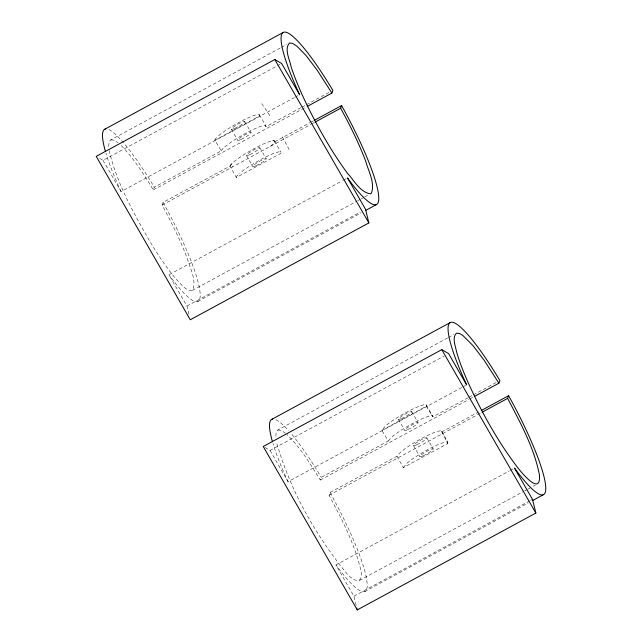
<?xml version="1.0" encoding="UTF-8"?>
<svg xmlns="http://www.w3.org/2000/svg" width="642" height="642" viewBox="0 0 642 642"><rect width="100%" height="100%" fill="white"/><g stroke="black" fill="none" stroke-linecap="round" stroke-linejoin="round"><path stroke-width="0.48" stroke-dasharray="3.21 2.41" d="M108.691 146.448L109.116 141.93L110.817 139.884L280.594 47.813M468.13 397.703L432.885 416.818L426.4 404.861A25.881 3.804 -29.9 0 0 424.482 404.693A25.76 3.788 -29.9 0 0 405.656 412.726A25.76 3.788 -29.9 0 0 385.336 426.087L381.838 430.357L388.25 441.022L321.281 477.343L320.318 480.039C310.359 464.03 300.44 447.554 286.773 434.369M396.989 456.221L403.296 467.633L447.755 443.526L441.503 431.095A25.881 3.804 -29.9 0 0 439.585 430.926A25.76 3.788 -29.9 0 0 420.759 438.959A25.76 3.788 -29.9 0 0 400.439 452.321L396.989 456.221L330.028 492.542L329.065 495.239C341.207 517.893 353.228 541.07 359.793 566.067C365.619 585.384 354.224 583.249 345.404 571.813C314.508 533.59 289.767 489.172 276.349 441.776M403.296 467.633L406.795 463.363A25.76 3.788 -29.9 0 1 427.115 450.002A25.76 3.788 -29.9 0 1 445.941 441.969A25.881 3.804 -29.9 0 1 447.859 442.137L447.755 443.526M121.194 145.557C134.009 158.67 143.792 174.359 153.326 189.912L154.289 187.215L221.249 150.902L214.845 140.237L259.304 116.122A25.672 3.772 -29.9 0 0 245.3 119.179A25.672 3.772 -29.9 0 0 218.465 135.903M109.18 150.541C116.515 182.424 132.758 211.467 148.8 239.691C157.21 253.614 166.061 267.369 176.662 279.743C181.012 283.844 185.153 290.465 191.709 290.69L192.841 289.991C196.629 279.406 189.807 267.995 187.055 257.827C180.097 239.643 171.462 222.148 162.073 205.111L163.028 202.415L229.997 166.093L236.296 177.513L280.755 153.398A25.672 3.772 -29.9 0 0 266.759 156.455A25.672 3.772 -29.9 0 0 239.923 173.18M381.838 430.357L426.296 406.25L426.4 404.861M388.25 441.022L391.692 437.13A25.76 3.788 -29.9 0 1 412.012 423.768A25.76 3.788 -29.9 0 1 430.838 415.735A25.881 3.804 -29.9 0 1 432.756 415.904M275.001 142.54L274.64 141.882A25.56 3.756 -29.9 0 0 272.577 140.807A25.76 3.788 -29.9 0 0 253.767 148.832A25.76 3.788 -29.9 0 0 233.439 162.193L230.261 165.54L230.277 166.92A21.595 3.178 -29.9 0 0 232.725 166.792M447.594 337.941L277.817 430.012L276.108 432.058L275.803 438.133M281.477 47.331L286.749 44.475M99.638 158.341L103.049 160.323L279.856 64.433M103.049 160.323L121.041 191.589L294.333 97.6M295.216 97.127L298.731 95.217M224.788 146.962A25.696 3.78 -29.9 0 1 250.805 130.631A25.696 3.78 -29.9 0 1 265.892 126.683L301.138 107.575M302.013 107.094L305.544 105.184M306.419 104.71L329.33 92.279M153.326 189.912L306.386 106.901M274.64 141.882L309.877 122.766M310.76 122.293L313.408 120.856M162.073 205.111L310.736 124.484M311.611 124.002L314.251 122.574M188.941 314.291L186.934 306.065L168.942 274.8L342.363 180.747M343.221 180.282L346.648 178.42M192.327 290.417L356.824 201.203M357.698 200.729L360.339 199.293M361.221 198.819L363.862 197.391M364.736 196.909L368.259 194.999M186.934 306.065L360.226 212.077M197.648 301.531L361.269 212.791M448.469 337.459L453.75 334.594M264.929 447.482L270.041 450.451L444.216 355.989M270.041 450.451L288.041 481.717L462.232 387.238M463.107 386.765L465.731 385.344M469.013 397.221L472.536 395.312M473.419 394.83L496.33 382.407M320.318 480.039L468.981 399.412M469.864 398.939L473.379 397.029M441.632 432.01L478.643 411.939M329.065 495.239L481.243 412.702M356.166 605.334L353.935 596.193L335.935 564.928L509.25 470.931M510.133 470.45L513.632 468.556M359.319 580.545L523.816 491.331M524.699 490.857L527.339 489.421M528.214 488.947L535.251 485.127M353.935 596.193L529.867 500.776M530.741 500.303L532.499 499.348M364.648 591.651L528.262 502.919M110.817 139.884L113.923 140.165L117.831 142.636M277.817 430.012L280.915 430.292L285.433 433.214M426.296 406.25L432.885 416.818M265.515 126.057L265.892 126.691M259.408 114.733L265.756 125.776M274.503 140.967L280.859 152.01M441.503 431.095L447.859 442.137M244.754 121.507L251.11 132.549M259.85 147.74L266.205 158.783M411.747 411.634L418.103 422.669M426.85 437.868L433.206 448.91M231.369 129.235L237.725 140.277M246.472 155.476L252.828 166.511M398.369 419.362L404.725 430.405M413.472 445.596L419.82 456.639M330.028 492.542A97.881 16.443 61.5 0 1 367.104 583.064A97.881 16.443 61.5 0 1 335.935 564.928M288.041 481.717A97.881 16.443 61.5 0 1 272.938 443.333M275.859 419.716A97.881 16.443 61.5 0 1 288.595 430.662M291.861 434.457A97.881 16.443 61.5 0 1 321.281 477.343M163.028 202.415A97.881 16.443 61.5 0 1 200.111 292.937A97.881 16.443 61.5 0 1 168.942 274.8M121.041 191.589A97.881 16.443 61.5 0 1 105.946 153.205M108.867 129.588A97.881 16.443 61.5 0 1 154.289 187.215M229.964 166.109A25.15 3.7 -29.9 0 1 233.471 162.185M214.789 140.261A24.845 3.651 -29.9 0 1 218.384 135.944M261.679 103.691A96.669 38.014 66 0 1 269.905 115.753M221.217 150.918A25.15 3.7 -29.9 0 1 224.724 146.986M236.248 177.537A24.845 3.651 -29.9 0 1 239.835 173.22M282.263 136.882A96.669 39.034 61.6 0 1 289.807 151.03M272.529 140.839A25.03 3.683 -29.9 0 1 270.563 146.28M401.715 418.496A7.728 1.14 -29.9 0 0 411.779 411.739A7.728 1.14 -29.9 0 0 401.675 416.257A7.728 1.14 -29.9 0 0 401.715 418.496M423.174 455.772A7.728 1.14 -29.9 0 0 433.238 449.015A7.728 1.14 -29.9 0 0 423.134 453.533A7.728 1.14 -29.9 0 0 423.174 455.772M408.071 429.538A7.728 1.14 -29.9 0 0 418.135 422.773A7.728 1.14 -29.9 0 0 408.031 427.299A7.728 1.14 -29.9 0 0 408.071 429.538M416.818 444.737A7.728 1.14 -29.9 0 0 426.882 437.972A7.728 1.14 -29.9 0 0 416.778 442.498A7.728 1.14 -29.9 0 0 416.818 444.737M234.723 128.376A7.728 1.14 -29.9 0 0 244.787 121.611A7.728 1.14 -29.9 0 0 234.675 126.137A7.728 1.14 -29.9 0 0 234.723 128.376M256.182 165.652A7.728 1.14 -29.9 0 0 266.237 158.887A7.728 1.14 -29.9 0 0 256.134 163.413A7.728 1.14 -29.9 0 0 256.182 165.652M241.079 139.41A7.728 1.14 -29.9 0 0 251.134 132.653A7.728 1.14 -29.9 0 0 241.031 137.171A7.728 1.14 -29.9 0 0 241.079 139.41M249.826 154.61A7.728 1.14 -29.9 0 0 259.882 147.845A7.728 1.14 -29.9 0 0 249.778 152.371A7.728 1.14 -29.9 0 0 249.826 154.61"/><path stroke-width="0.96" d="M307.261 106.428L331.898 93.066L332.853 90.37A97.881 16.443 61.5 0 0 284.286 32.1A97.881 16.443 61.5 0 0 299.613 94.743L281.621 63.478L274.8 59.521L96.228 156.367L190.281 319.772L368.853 222.926L365.507 209.22L347.507 177.954A97.881 16.443 61.5 0 0 378.684 196.091A97.881 16.443 61.5 0 0 341.6 105.569L314.283 120.375M315.134 122.1L340.637 108.265L341.6 105.569M474.261 396.555L498.89 383.194L499.853 380.497A97.881 16.443 61.5 0 0 451.286 322.228A97.881 16.443 61.5 0 0 466.614 384.871L448.614 353.606L441.792 349.649L263.22 446.495L357.281 609.9L535.853 513.054L532.499 499.348L514.507 468.082A97.881 16.443 61.5 0 0 545.676 486.219A97.881 16.443 61.5 0 0 508.6 395.689L481.283 410.503M482.126 412.228L507.637 398.385L508.6 395.689M104.542 129.363L283.114 32.509M365.667 210.407L376.22 204.678M271.542 419.483L450.106 322.637M532.659 500.535L543.212 494.805M331.898 93.066L317.004 69.922L306.106 55.597L297.013 46.24L292.495 43.319L289.39 43.038C283.973 49.611 289.879 59.634 291.147 66.928C297.599 86.285 306.483 104.726 316.008 122.734C325.478 140.293 335.75 157.467 347.659 173.492C354.304 180.627 359.913 192.086 370.282 193.844L371.413 193.146C375.201 182.561 368.38 171.141 365.627 160.981C358.669 142.797 350.034 125.302 340.637 108.265M498.89 383.194L483.996 360.05L473.106 345.725L462.746 335.381L459.487 333.447L456.39 333.166C451.783 338.085 455.563 345.918 456.526 351.712C459.632 362.618 463.949 373.146 468.54 383.499C481.821 412.517 497.349 440.701 516.625 466.196C520.558 471.525 541.294 497.365 539.416 474.855C534.096 447.578 520.349 422.781 507.637 398.385M274.8 59.521L368.853 222.926M441.792 349.649L535.853 513.054M356.832 608.07L357.281 609.9M272.465 441.72A97.881 16.443 61.5 0 1 272.714 419.074M105.473 151.592A97.881 16.443 61.5 0 1 105.721 128.946"/></g></svg>
